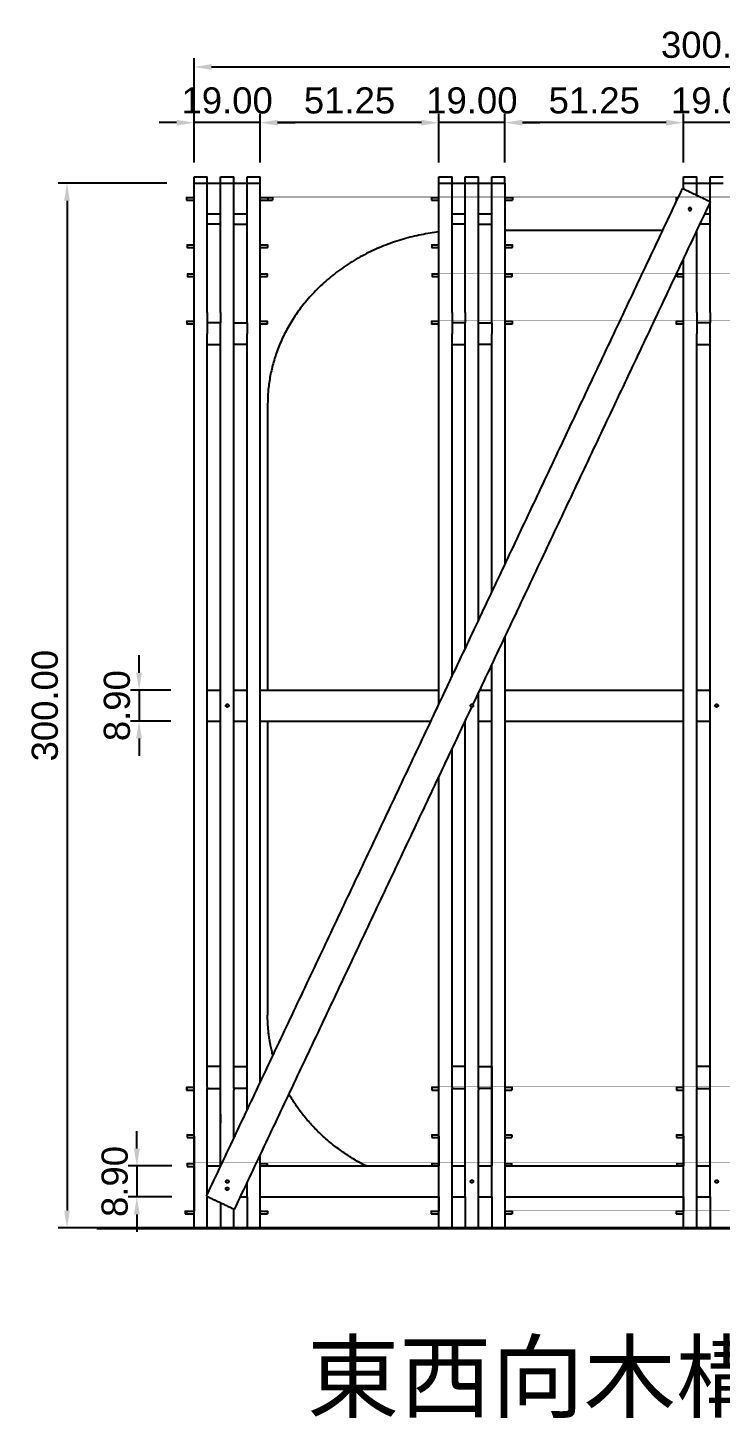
# Model space of a CAD drawing. Header units: millimetres. Extents: x -295 to 1561, y -7 to 1236.
# Drawn here: x 577.9 to 776.6, y 396.2 to 795.5 of the extents above; entities that cross this region are included whole.
import ezdxf

# ---------------------------------------------------------------- set-up
doc = ezdxf.new("R2010")
doc.units = ezdxf.units.MM
doc.header["$MEASUREMENT"] = 0
for name, color, linetype, true_color in [('00_主架構$02_大斜撐', 7, 'Continuous', 0x7f0000), ('2D標尺寸', 7, 'Continuous', 0x7f0000), ('Make2D', 7, 'Continuous', 0x000000), ('Make2D$可見線$普通線', 7, 'Continuous', 0x000000)]:
    doc.layers.add(name, color=color, linetype=linetype, true_color=true_color)
doc.styles.add('Arial', font='arial.ttf')
doc.dimstyles.new('預設值', dxfattribs={"dimscale": 5, "dimtxt": 1.5, "dimasz": 1, "dimexe": 0.5, "dimexo": 0.5, "dimgap": 0.5, "dimtad": 1, "dimtoh": 1, "dimzin": 1, "dimdsep": 46, "dimtxsty": 'Arial', "dimcen": 0.5, "dimadec": 1, "dimazin": 0, "dimtfac": 1, "dimtdec": 4, "dimtix": 1, "dimtmove": 1, "dimatfit": 3, "dimfxl": 0, "dimtolj": 1, "dimtzin": 1, "dimarcsym": 0})

# ---------------------------------------------------------------- blocks, each defined once
blk = doc.blocks.new('*D1')
at = {"layer": '2D標尺寸', "color": 0, "lineweight": -2}
for p, q in [((625.61, 762.38), (625.61, 786.71)), ((925.61, 762.38), (925.61, 786.71)), ((920.61, 784.21), (630.61, 784.21))]:
    blk.add_line(p, q, dxfattribs=at)
at = {"layer": '2D標尺寸', "color": 0}
for points in [[(630.61, 785.05), (630.61, 783.38), (625.61, 784.21)], [(920.61, 783.38), (920.61, 785.05), (925.61, 784.21)]]:
    blk.add_solid(points, dxfattribs=at)
at = {"layer": 'Defpoints', "color": 0}
for p in [(625.61, 784.21), (625.61, 759.88), (925.61, 759.88)]:
    blk.add_point(p, dxfattribs=at)
at = {"layer": '2D標尺寸', "color": 0, "insert": (775.61, 790.54), "char_height": 7.5, "attachment_point": 5, "style": 'Arial'}
blk.add_mtext('\\A1;300.00', dxfattribs=at)
blk = doc.blocks.new('*D2')
at = {"layer": '2D標尺寸', "color": 0, "lineweight": -2}
for p, q in [((766.07, 756.79), (766.07, 770.73)), ((785.07, 756.8), (785.07, 770.73)), ((761.07, 768.23), (756.07, 768.23)), ((785.07, 768.23), (766.07, 768.23)), ((790.07, 768.23), (795.07, 768.23))]:
    blk.add_line(p, q, dxfattribs=at)
at = {"layer": '2D標尺寸', "color": 0}
for points in [[(761.07, 767.4), (761.07, 769.06), (766.07, 768.23)], [(790.07, 769.06), (790.07, 767.4), (785.07, 768.23)]]:
    blk.add_solid(points, dxfattribs=at)
at = {"layer": 'Defpoints', "color": 0}
for p in [(766.07, 768.23), (766.07, 754.29), (785.07, 754.3)]:
    blk.add_point(p, dxfattribs=at)
at = {"layer": '2D標尺寸', "color": 0, "insert": (775.57, 774.56), "char_height": 7.5, "attachment_point": 5, "style": 'Arial'}
blk.add_mtext('\\A1;19.00', dxfattribs=at)
blk = doc.blocks.new('*D7')
at = {"layer": '00_主架構$02_大斜撐', "color": 0, "lineweight": -2}
for p, q in [((714.82, 756.8), (714.82, 770.73)), ((766.07, 756.8), (766.07, 770.73)), ((761.07, 768.23), (719.82, 768.23))]:
    blk.add_line(p, q, dxfattribs=at)
at = {"layer": '00_主架構$02_大斜撐', "color": 0}
for points in [[(719.82, 769.06), (719.82, 767.4), (714.82, 768.23)], [(761.07, 767.4), (761.07, 769.06), (766.07, 768.23)]]:
    blk.add_solid(points, dxfattribs=at)
at = {"layer": 'Defpoints', "color": 0}
for p in [(714.82, 768.23), (714.82, 754.3), (766.07, 754.3)]:
    blk.add_point(p, dxfattribs=at)
at = {"layer": '00_主架構$02_大斜撐', "color": 0, "insert": (740.44, 774.56), "char_height": 7.5, "attachment_point": 5, "style": 'Arial'}
blk.add_mtext('\\A1;51.25', dxfattribs=at)
blk = doc.blocks.new('*D8')
at = {"layer": '00_主架構$02_大斜撐', "color": 0, "lineweight": -2}
for p, q in [((695.82, 756.8), (695.82, 770.73)), ((714.82, 756.8), (714.82, 770.73)), ((690.82, 768.23), (685.82, 768.23)), ((714.82, 768.23), (695.82, 768.23)), ((719.82, 768.23), (724.82, 768.23))]:
    blk.add_line(p, q, dxfattribs=at)
at = {"layer": '00_主架構$02_大斜撐', "color": 0}
for points in [[(690.82, 767.4), (690.82, 769.06), (695.82, 768.23)], [(719.82, 769.06), (719.82, 767.4), (714.82, 768.23)]]:
    blk.add_solid(points, dxfattribs=at)
at = {"layer": 'Defpoints', "color": 0}
for p in [(695.82, 768.23), (695.82, 754.3), (714.82, 754.3)]:
    blk.add_point(p, dxfattribs=at)
at = {"layer": '00_主架構$02_大斜撐', "color": 0, "insert": (705.32, 774.56), "char_height": 7.5, "attachment_point": 5, "style": 'Arial'}
blk.add_mtext('\\A1;19.00', dxfattribs=at)
blk = doc.blocks.new('*D9')
at = {"layer": '00_主架構$02_大斜撐', "color": 0, "lineweight": -2}
for p, q in [((644.57, 756.8), (644.57, 770.73)), ((695.82, 756.8), (695.82, 770.73)), ((690.82, 768.23), (649.57, 768.23))]:
    blk.add_line(p, q, dxfattribs=at)
at = {"layer": '00_主架構$02_大斜撐', "color": 0}
for points in [[(649.57, 769.06), (649.57, 767.4), (644.57, 768.23)], [(690.82, 767.4), (690.82, 769.06), (695.82, 768.23)]]:
    blk.add_solid(points, dxfattribs=at)
at = {"layer": 'Defpoints', "color": 0}
for p in [(644.57, 768.23), (644.57, 754.3), (695.82, 754.3)]:
    blk.add_point(p, dxfattribs=at)
at = {"layer": '00_主架構$02_大斜撐', "color": 0, "insert": (670.19, 774.56), "char_height": 7.5, "attachment_point": 5, "style": 'Arial'}
blk.add_mtext('\\A1;51.25', dxfattribs=at)
blk = doc.blocks.new('*D10')
at = {"layer": '00_主架構$02_大斜撐', "color": 0, "lineweight": -2}
for p, q in [((625.57, 756.8), (625.57, 770.73)), ((644.57, 756.8), (644.57, 770.73)), ((620.57, 768.23), (615.57, 768.23)), ((644.57, 768.23), (625.57, 768.23)), ((649.57, 768.23), (654.57, 768.23))]:
    blk.add_line(p, q, dxfattribs=at)
at = {"layer": '00_主架構$02_大斜撐', "color": 0}
for points in [[(620.57, 767.4), (620.57, 769.06), (625.57, 768.23)], [(649.57, 769.06), (649.57, 767.4), (644.57, 768.23)]]:
    blk.add_solid(points, dxfattribs=at)
at = {"layer": 'Defpoints', "color": 0}
for p in [(625.57, 768.23), (625.57, 754.3), (644.57, 754.3)]:
    blk.add_point(p, dxfattribs=at)
at = {"layer": '00_主架構$02_大斜撐', "color": 0, "insert": (635.07, 774.56), "char_height": 7.5, "attachment_point": 5, "style": 'Arial'}
blk.add_mtext('\\A1;19.00', dxfattribs=at)
blk = doc.blocks.new('*D34')
at = {"layer": '00_主架構$02_大斜撐', "color": 0, "lineweight": -2}
for p, q in [((609.15, 473.61), (609.15, 478.61)), ((619.18, 468.61), (606.65, 468.61)), ((609.15, 468.61), (609.15, 459.71)), ((619.18, 459.71), (606.65, 459.71)), ((609.15, 454.71), (609.15, 449.71))]:
    blk.add_line(p, q, dxfattribs=at)
at = {"layer": '00_主架構$02_大斜撐', "color": 0}
for points in [[(608.32, 473.61), (609.99, 473.61), (609.15, 468.61)], [(609.99, 454.71), (608.32, 454.71), (609.15, 459.71)]]:
    blk.add_solid(points, dxfattribs=at)
at = {"layer": 'Defpoints', "color": 0}
for p in [(621.68, 468.61), (609.15, 459.71), (621.68, 459.71)]:
    blk.add_point(p, dxfattribs=at)
at = {"layer": '00_主架構$02_大斜撐', "color": 0, "insert": (602.82, 464.16), "char_height": 7.5, "attachment_point": 5, "rotation": 90, "style": 'Arial'}
blk.add_mtext('\\A1;8.90', dxfattribs=at)
blk = doc.blocks.new('*D35')
at = {"layer": '00_主架構$02_大斜撐', "color": 0, "lineweight": -2}
for p, q in [((609.79, 610.26), (609.79, 615.26)), ((618.89, 605.26), (607.29, 605.26)), ((609.79, 605.26), (609.79, 596.36)), ((618.89, 596.36), (607.29, 596.36)), ((609.79, 591.36), (609.79, 586.36))]:
    blk.add_line(p, q, dxfattribs=at)
at = {"layer": '00_主架構$02_大斜撐', "color": 0}
for points in [[(608.95, 610.26), (610.62, 610.26), (609.79, 605.26)], [(610.62, 591.36), (608.95, 591.36), (609.79, 596.36)]]:
    blk.add_solid(points, dxfattribs=at)
at = {"layer": 'Defpoints', "color": 0}
for p in [(621.39, 605.26), (609.79, 596.36), (621.39, 596.36)]:
    blk.add_point(p, dxfattribs=at)
at = {"layer": '00_主架構$02_大斜撐', "color": 0, "insert": (603.46, 600.81), "char_height": 7.5, "attachment_point": 5, "rotation": 90, "style": 'Arial'}
blk.add_mtext('\\A1;8.90', dxfattribs=at)
blk = doc.blocks.new('*D36')
at = {"layer": '2D標尺寸', "color": 0, "lineweight": -2}
for p, q in [((617.72, 750.81), (586.61, 750.81)), ((589.11, 745.81), (589.11, 455.81)), ((617.72, 450.81), (586.61, 450.81))]:
    blk.add_line(p, q, dxfattribs=at)
at = {"layer": '2D標尺寸', "color": 0}
for points in [[(589.94, 745.81), (588.28, 745.81), (589.11, 750.81)], [(588.28, 455.81), (589.94, 455.81), (589.11, 450.81)]]:
    blk.add_solid(points, dxfattribs=at)
at = {"layer": 'Defpoints', "color": 0}
for p in [(620.22, 750.81), (589.11, 450.81), (620.22, 450.81)]:
    blk.add_point(p, dxfattribs=at)
at = {"layer": '2D標尺寸', "color": 0, "insert": (582.78, 600.81), "char_height": 7.5, "attachment_point": 5, "rotation": 90, "style": 'Arial'}
blk.add_mtext('\\A1;300.00', dxfattribs=at)

msp = doc.modelspace()

# ---------------------------------------------------------------- linework, layer by layer
at = {"layer": 'Make2D'}
for points in [[(597.68, 450.833), (954.748, 450.833), (954.748, 450.845), (597.68, 450.845)], [(597.68, 450.83), (954.748, 450.83), (954.748, 450.843), (597.68, 450.843)], [(597.68, 450.823), (954.748, 450.823), (954.748, 450.836), (597.68, 450.836)], [(597.68, 450.815), (954.748, 450.815), (954.748, 450.827), (597.68, 450.827)], [(597.68, 450.809), (954.748, 450.809), (954.748, 450.822), (597.68, 450.822)], [(597.68, 450.809), (954.748, 450.809), (954.748, 450.821), (597.68, 450.821)], [(597.68, 450.807), (954.748, 450.807), (954.748, 450.82), (597.68, 450.82)], [(597.68, 450.806), (954.748, 450.806), (954.748, 450.819), (597.68, 450.819)], [(597.68, 450.805), (954.748, 450.805), (954.748, 450.818), (597.68, 450.818)], [(597.68, 450.802), (954.748, 450.802), (954.748, 450.814), (597.68, 450.814)], [(597.68, 450.8), (954.748, 450.8), (954.748, 450.812), (597.68, 450.812)], [(597.68, 450.799), (954.748, 450.799), (954.748, 450.812), (597.68, 450.812)], [(597.68, 450.797), (954.748, 450.797), (954.748, 450.809), (597.68, 450.809)], [(597.68, 450.791), (954.748, 450.791), (954.748, 450.804), (597.68, 450.804)], [(597.68, 450.786), (954.748, 450.786), (954.748, 450.799), (597.68, 450.799)], [(597.68, 450.785), (954.748, 450.785), (954.748, 450.798), (597.68, 450.798)], [(597.68, 450.784), (954.748, 450.784), (954.748, 450.796), (597.68, 450.796)], [(597.68, 450.783), (954.748, 450.783), (954.748, 450.795), (597.68, 450.795)], [(597.68, 450.782), (954.748, 450.782), (954.748, 450.794), (597.68, 450.794)], [(597.68, 450.779), (954.748, 450.779), (954.748, 450.791), (597.68, 450.791)], [(597.68, 450.779), (954.748, 450.779), (954.748, 450.791), (597.68, 450.791)], [(597.68, 450.778), (954.748, 450.778), (954.748, 450.79), (597.68, 450.79)], [(597.68, 450.777), (954.748, 450.777), (954.748, 450.789), (597.68, 450.789)], [(597.68, 450.776), (954.748, 450.776), (954.748, 450.788), (597.68, 450.788)], [(597.68, 450.774), (954.748, 450.774), (954.748, 450.786), (597.68, 450.786)], [(597.68, 450.772), (954.748, 450.772), (954.748, 450.785), (597.68, 450.785)], [(597.68, 450.773), (954.748, 450.773), (954.748, 450.785), (597.68, 450.785)], [(597.68, 450.77), (954.748, 450.77), (954.748, 450.783), (597.68, 450.783)], [(597.68, 450.764), (954.748, 450.764), (954.748, 450.777), (597.68, 450.777)], [(597.68, 450.763), (954.748, 450.763), (954.748, 450.776), (597.68, 450.776)], [(597.68, 450.763), (954.748, 450.763), (954.748, 450.776), (597.68, 450.776)], [(597.68, 450.762), (954.748, 450.762), (954.748, 450.775), (597.68, 450.775)], [(597.68, 450.76), (954.748, 450.76), (954.748, 450.773), (597.68, 450.773)], [(597.68, 450.755), (954.748, 450.755), (954.748, 450.768), (597.68, 450.768)], [(597.68, 450.755), (954.748, 450.755), (954.748, 450.768), (597.68, 450.768)], [(597.68, 450.755), (954.748, 450.755), (954.748, 450.768), (597.68, 450.768)], [(597.68, 450.754), (954.748, 450.754), (954.748, 450.767), (597.68, 450.767)], [(597.68, 450.755), (954.748, 450.755), (954.748, 450.767), (597.68, 450.767)], [(597.68, 450.753), (954.748, 450.753), (954.748, 450.766), (597.68, 450.766)], [(597.68, 450.75), (954.748, 450.75), (954.748, 450.763), (597.68, 450.763)], [(597.68, 450.75), (954.748, 450.75), (954.748, 450.762), (597.68, 450.762)], [(597.68, 450.748), (954.748, 450.748), (954.748, 450.761), (597.68, 450.761)], [(597.68, 450.746), (954.748, 450.746), (954.748, 450.759), (597.68, 450.759)], [(597.68, 450.746), (954.748, 450.746), (954.748, 450.759), (597.68, 450.759)], [(597.68, 450.745), (954.748, 450.745), (954.748, 450.757), (597.68, 450.757)], [(597.68, 450.742), (954.748, 450.742), (954.748, 450.754), (597.68, 450.754)], [(597.68, 450.74), (954.748, 450.74), (954.748, 450.753), (597.68, 450.753)], [(597.68, 450.739), (954.748, 450.739), (954.748, 450.752), (597.68, 450.752)], [(597.68, 450.738), (954.748, 450.738), (954.748, 450.751), (597.68, 450.751)], [(597.68, 450.737), (954.748, 450.737), (954.748, 450.75), (597.68, 450.75)], [(597.68, 450.737), (954.748, 450.737), (954.748, 450.749), (597.68, 450.749)], [(597.68, 450.737), (954.748, 450.737), (954.748, 450.749), (597.68, 450.749)], [(597.68, 450.735), (954.748, 450.735), (954.748, 450.747), (597.68, 450.747)], [(597.68, 450.734), (954.748, 450.734), (954.748, 450.746), (597.68, 450.746)], [(597.68, 450.732), (954.748, 450.732), (954.748, 450.745), (597.68, 450.745)], [(597.68, 450.731), (954.748, 450.731), (954.748, 450.744), (597.68, 450.744)], [(597.68, 450.729), (954.748, 450.729), (954.748, 450.741), (597.68, 450.741)], [(597.68, 450.728), (954.748, 450.728), (954.748, 450.74), (597.68, 450.74)], [(597.68, 450.727), (954.748, 450.727), (954.748, 450.74), (597.68, 450.74)], [(597.68, 450.726), (954.748, 450.726), (954.748, 450.739), (597.68, 450.739)], [(597.68, 450.724), (954.748, 450.724), (954.748, 450.736), (597.68, 450.736)], [(597.68, 450.719), (954.748, 450.719), (954.748, 450.732), (597.68, 450.732)], [(597.68, 450.719), (954.748, 450.719), (954.748, 450.732), (597.68, 450.732)], [(597.68, 450.719), (954.748, 450.719), (954.748, 450.731), (597.68, 450.731)], [(597.68, 450.718), (954.748, 450.718), (954.748, 450.731), (597.68, 450.731)], [(597.68, 450.718), (954.748, 450.718), (954.748, 450.73), (597.68, 450.73)], [(597.68, 450.717), (954.748, 450.717), (954.748, 450.729), (597.68, 450.729)], [(597.68, 450.717), (954.748, 450.717), (954.748, 450.729), (597.68, 450.729)], [(597.68, 450.716), (954.748, 450.716), (954.748, 450.728), (597.68, 450.728)], [(597.68, 450.713), (954.748, 450.713), (954.748, 450.726), (597.68, 450.726)], [(597.68, 450.713), (954.748, 450.713), (954.748, 450.725), (597.68, 450.725)], [(597.68, 450.711), (954.748, 450.711), (954.748, 450.723), (597.68, 450.723)], [(597.68, 450.711), (954.748, 450.711), (954.748, 450.723), (597.68, 450.723)], [(597.68, 450.71), (954.748, 450.71), (954.748, 450.722), (597.68, 450.722)], [(597.68, 450.709), (954.748, 450.709), (954.748, 450.722), (597.68, 450.722)], [(597.68, 450.71), (954.748, 450.71), (954.748, 450.722), (597.68, 450.722)], [(597.68, 450.709), (954.748, 450.709), (954.748, 450.721), (597.68, 450.721)], [(597.68, 450.706), (954.748, 450.706), (954.748, 450.719), (597.68, 450.719)], [(597.68, 450.705), (954.748, 450.705), (954.748, 450.717), (597.68, 450.717)], [(597.68, 450.704), (954.748, 450.704), (954.748, 450.716), (597.68, 450.716)], [(597.68, 450.701), (954.748, 450.701), (954.748, 450.714), (597.68, 450.714)], [(597.68, 450.701), (954.748, 450.701), (954.748, 450.714), (597.68, 450.714)], [(597.68, 450.695), (954.748, 450.695), (954.748, 450.708), (597.68, 450.708)], [(597.68, 450.695), (954.748, 450.695), (954.748, 450.708), (597.68, 450.708)], [(597.68, 450.692), (954.748, 450.692), (954.748, 450.705), (597.68, 450.705)], [(597.68, 450.691), (954.748, 450.691), (954.748, 450.704), (597.68, 450.704)], [(597.68, 450.69), (954.748, 450.69), (954.748, 450.703), (597.68, 450.703)], [(597.68, 450.691), (954.748, 450.691), (954.748, 450.703), (597.68, 450.703)], [(597.68, 450.688), (954.748, 450.688), (954.748, 450.701), (597.68, 450.701)], [(597.68, 450.688), (954.748, 450.688), (954.748, 450.701), (597.68, 450.701)], [(597.68, 450.687), (954.748, 450.687), (954.748, 450.7), (597.68, 450.7)], [(597.68, 450.685), (954.748, 450.685), (954.748, 450.698), (597.68, 450.698)], [(597.68, 450.683), (954.748, 450.683), (954.748, 450.696), (597.68, 450.696)], [(597.68, 450.683), (954.748, 450.683), (954.748, 450.696), (597.68, 450.696)], [(597.68, 450.682), (954.748, 450.682), (954.748, 450.695), (597.68, 450.695)], [(597.68, 450.682), (954.748, 450.682), (954.748, 450.695), (597.68, 450.695)], [(597.68, 450.681), (954.748, 450.681), (954.748, 450.694), (597.68, 450.694)], [(597.68, 450.677), (954.748, 450.677), (954.748, 450.69), (597.68, 450.69)], [(597.68, 450.673), (954.748, 450.673), (954.748, 450.685), (597.68, 450.685)], [(597.68, 450.67), (954.748, 450.67), (954.748, 450.683), (597.68, 450.683)], [(597.68, 450.665), (954.748, 450.665), (954.748, 450.678), (597.68, 450.678)], [(597.68, 450.664), (954.748, 450.664), (954.748, 450.677), (597.68, 450.677)], [(597.68, 450.663), (954.748, 450.663), (954.748, 450.676), (597.68, 450.676)], [(597.68, 450.66), (954.748, 450.66), (954.748, 450.673), (597.68, 450.673)], [(597.68, 450.659), (954.748, 450.659), (954.748, 450.672), (597.68, 450.672)], [(597.68, 450.655), (954.748, 450.655), (954.748, 450.668), (597.68, 450.668)], [(597.68, 450.642), (954.748, 450.642), (954.748, 450.654), (597.68, 450.654)], [(597.68, 450.637), (954.748, 450.637), (954.748, 450.649), (597.68, 450.649)]]:
    msp.add_lwpolyline(points, close=True, dxfattribs=at)
at = {"layer": 'Make2D$可見線$普通線'}
for points in [[(625.577, 750.81), (625.577, 751.749), (625.577, 752.688)], [(625.577, 752.688), (627.477, 752.688), (629.377, 752.688)], [(625.577, 450.81), (625.577, 600.81), (625.577, 750.81)], [(625.577, 750.81), (627.477, 750.81), (629.377, 750.81)], [(629.377, 750.81), (629.377, 751.749), (629.377, 752.688)], [(629.377, 741.91), (629.377, 746.36), (629.377, 750.81)], [(629.377, 750.81), (631.277, 750.81), (633.177, 750.81)], [(633.177, 750.81), (633.177, 751.749), (633.177, 752.688)], [(633.177, 752.688), (635.077, 752.688), (636.977, 752.688)], [(633.177, 713.747), (633.177, 732.278), (633.177, 750.81)], [(633.177, 750.81), (635.077, 750.81), (636.977, 750.81)], [(636.977, 750.811), (636.977, 751.75), (636.977, 752.688)], [(636.977, 750.81), (638.877, 750.81), (640.777, 750.81)], [(636.977, 712.653), (636.977, 731.731), (636.977, 750.81)], [(640.771, 750.81), (640.771, 751.749), (640.771, 752.688)], [(640.771, 752.688), (642.671, 752.688), (644.571, 752.688)], [(640.777, 712.653), (640.777, 731.731), (640.777, 750.81)], [(640.777, 750.81), (642.677, 750.81), (644.577, 750.81)], [(644.571, 750.81), (644.571, 751.749), (644.571, 752.688)], [(644.577, 492.62), (644.577, 621.715), (644.577, 750.81)], [(695.827, 750.81), (695.827, 751.749), (695.827, 752.688)], [(695.827, 752.688), (697.727, 752.688), (699.627, 752.688)], [(695.827, 601.154), (695.827, 675.982), (695.827, 750.81)], [(695.827, 750.81), (697.727, 750.81), (699.627, 750.81)], [(699.627, 750.81), (699.627, 751.749), (699.627, 752.688)], [(699.627, 741.91), (699.627, 746.36), (699.627, 750.81)], [(699.627, 750.81), (701.527, 750.81), (703.427, 750.81)], [(703.427, 750.81), (703.427, 751.749), (703.427, 752.688)], [(703.427, 752.688), (705.327, 752.688), (707.227, 752.688)], [(703.427, 713.747), (703.427, 732.278), (703.427, 750.81)], [(703.427, 750.81), (705.327, 750.81), (707.227, 750.81)], [(707.227, 750.81), (707.227, 751.749), (707.227, 752.688)], [(707.227, 750.81), (709.127, 750.81), (711.027, 750.81)], [(707.227, 712.553), (707.227, 731.681), (707.227, 750.81)], [(711.021, 750.81), (711.021, 751.749), (711.021, 752.688)], [(711.021, 752.688), (712.921, 752.688), (714.821, 752.688)], [(711.027, 712.553), (711.027, 731.681), (711.027, 750.81)], [(711.027, 750.81), (712.927, 750.81), (714.827, 750.81)], [(714.821, 750.81), (714.821, 751.749), (714.821, 752.688)], [(714.827, 641.391), (714.827, 696.1), (714.827, 750.81)], [(766.077, 750.81), (766.077, 751.749), (766.077, 752.688)], [(766.077, 752.688), (767.977, 752.688), (769.877, 752.688)], [(766.077, 749.182), (766.077, 749.996), (766.077, 750.81)], [(766.077, 750.81), (767.977, 750.81), (769.877, 750.81)], [(769.877, 750.81), (769.877, 751.749), (769.877, 752.688)], [(769.877, 747.388), (769.877, 749.099), (769.877, 750.81)], [(769.877, 750.81), (771.777, 750.81), (773.677, 750.81)], [(773.677, 750.81), (773.677, 751.749), (773.677, 752.688)], [(773.677, 752.688), (775.577, 752.688), (777.477, 752.688)], [(773.677, 745.593), (773.677, 748.201), (773.677, 750.81)], [(773.677, 750.81), (775.577, 750.81), (777.477, 750.81)], [(623.431, 746.76), (624.504, 746.76), (625.577, 746.76)], [(629.153, 459.957), (697.472, 604.637), (765.79, 749.318)], [(644.577, 746.76), (645.653, 746.76), (646.728, 746.76)], [(646.728, 746.762), (647.421, 746.762), (648.113, 746.762)], [(693.681, 746.76), (694.754, 746.76), (695.827, 746.76)], [(714.827, 746.76), (715.903, 746.76), (716.978, 746.76)], [(716.978, 746.76), (716.99, 746.76), (717.001, 746.76)], [(763.931, 746.76), (764.257, 746.76), (764.582, 746.76)], [(765.792, 749.317), (769.815, 747.417), (773.838, 745.517)], [(623.431, 745.96), (624.504, 745.96), (625.577, 745.96)], [(644.577, 745.96), (645.653, 745.96), (646.728, 745.96)], [(646.728, 745.962), (647.421, 745.962), (648.113, 745.962)], [(693.681, 745.96), (694.754, 745.96), (695.827, 745.96)], [(705.631, 601.072), (739.734, 673.295), (773.838, 745.517)], [(714.827, 745.96), (715.903, 745.96), (716.978, 745.96)], [(716.978, 745.96), (716.99, 745.96), (717.001, 745.96)], [(763.931, 745.96), (764.068, 745.96), (764.204, 745.96)], [(773.677, 713.747), (773.677, 729.462), (773.677, 745.177)], [(629.377, 713.747), (629.377, 727.828), (629.377, 741.91)], [(633.177, 741.91), (631.277, 741.91), (629.377, 741.91)], [(633.177, 739.058), (631.277, 739.058), (629.377, 739.058)], [(640.777, 741.91), (638.877, 741.91), (636.977, 741.91)], [(636.977, 739.058), (638.877, 739.058), (640.777, 739.058)], [(636.989, 739.058), (636.989, 740.484), (636.989, 741.91)], [(699.627, 713.747), (699.627, 727.828), (699.627, 741.91)], [(703.427, 741.91), (701.527, 741.91), (699.627, 741.91)], [(703.427, 739.058), (701.527, 739.058), (699.627, 739.058)], [(711.027, 741.91), (709.127, 741.91), (707.227, 741.91)], [(707.227, 739.058), (709.127, 739.058), (711.027, 739.058)], [(773.677, 739.058), (772.233, 739.058), (770.788, 739.058)], [(773.677, 741.91), (772.906, 741.91), (772.134, 741.91)], [(760.1, 737.267), (737.463, 737.267), (714.827, 737.267)], [(769.877, 713.747), (769.877, 725.438), (769.877, 737.129)], [(623.558, 733.13), (624.568, 733.13), (625.577, 733.13)], [(623.558, 732.33), (624.568, 732.33), (625.577, 732.33)], [(644.577, 733.13), (645.606, 733.13), (646.635, 733.13)], [(644.577, 732.33), (645.606, 732.33), (646.635, 732.33)], [(693.808, 733.13), (694.818, 733.13), (695.827, 733.13)], [(693.808, 732.33), (694.818, 732.33), (695.827, 732.33)], [(714.827, 733.13), (715.856, 733.13), (716.885, 733.13)], [(714.827, 732.33), (715.856, 732.33), (716.885, 732.33)], [(766.077, 450.81), (766.077, 589.946), (766.077, 729.082)], [(623.691, 724.839), (624.634, 724.839), (625.577, 724.839)], [(623.691, 724.039), (624.634, 724.039), (625.577, 724.039)], [(644.577, 724.839), (645.552, 724.839), (646.527, 724.839)], [(644.577, 724.039), (645.552, 724.039), (646.527, 724.039)], [(646.527, 724.839), (646.562, 724.839), (646.597, 724.839)], [(646.527, 724.039), (646.562, 724.039), (646.597, 724.039)], [(693.941, 724.839), (694.884, 724.839), (695.827, 724.839)], [(693.941, 724.039), (694.884, 724.039), (695.827, 724.039)], [(714.827, 724.839), (715.802, 724.839), (716.777, 724.839)], [(714.827, 724.039), (715.802, 724.039), (716.777, 724.039)], [(764.191, 724.839), (765.134, 724.839), (766.077, 724.839)], [(764.191, 724.039), (765.134, 724.039), (766.077, 724.039)], [(623.489, 711.21), (624.533, 711.21), (625.577, 711.21)], [(629.377, 713.747), (629.377, 712.26), (629.377, 710.774)], [(629.377, 710.774), (629.377, 709.201), (629.377, 707.628)], [(633.177, 710.774), (631.277, 710.774), (629.377, 710.774)], [(633.177, 713.747), (633.177, 712.26), (633.177, 710.774)], [(633.177, 708.896), (633.177, 709.835), (633.177, 710.774)], [(636.977, 710.774), (636.977, 711.713), (636.977, 712.653)], [(636.977, 708.896), (636.977, 709.835), (636.977, 710.774)], [(636.977, 710.774), (638.877, 710.774), (640.777, 710.774)], [(640.777, 710.774), (640.777, 711.713), (640.777, 712.653)], [(640.777, 710.774), (640.777, 709.201), (640.777, 707.628)], [(644.577, 711.21), (645.585, 711.21), (646.592, 711.21)], [(693.739, 711.21), (694.783, 711.21), (695.827, 711.21)], [(699.627, 713.747), (699.627, 712.26), (699.627, 710.774)], [(699.627, 710.774), (699.627, 709.201), (699.627, 707.628)], [(703.427, 710.774), (701.527, 710.774), (699.627, 710.774)], [(703.427, 713.747), (703.427, 712.26), (703.427, 710.774)], [(703.427, 708.896), (703.427, 709.835), (703.427, 710.774)], [(707.227, 710.774), (707.227, 711.664), (707.227, 712.553)], [(707.227, 708.896), (707.227, 709.835), (707.227, 710.774)], [(707.227, 710.774), (709.127, 710.774), (711.027, 710.774)], [(711.027, 710.774), (711.027, 711.664), (711.027, 712.553)], [(711.027, 710.774), (711.027, 709.201), (711.027, 707.628)], [(714.827, 711.21), (715.835, 711.21), (716.842, 711.21)], [(763.989, 711.21), (765.033, 711.21), (766.077, 711.21)], [(769.877, 713.747), (769.877, 712.26), (769.877, 710.774)], [(769.877, 710.774), (769.877, 709.201), (769.877, 707.628)], [(773.677, 710.774), (771.777, 710.774), (769.877, 710.774)], [(773.677, 713.747), (773.677, 712.26), (773.677, 710.774)], [(773.677, 708.896), (773.677, 709.835), (773.677, 710.774)], [(623.489, 710.41), (624.533, 710.41), (625.577, 710.41)], [(629.377, 491.21), (629.377, 599.419), (629.377, 707.628)], [(633.177, 468.478), (633.177, 588.687), (633.177, 708.896)], [(636.977, 491.21), (636.977, 600.053), (636.977, 708.896)], [(640.777, 484.572), (640.777, 596.1), (640.777, 707.628)], [(644.577, 710.41), (645.585, 710.41), (646.592, 710.41)], [(693.739, 710.41), (694.783, 710.41), (695.827, 710.41)], [(699.627, 609.201), (699.627, 658.414), (699.627, 707.628)], [(703.427, 617.249), (703.427, 663.072), (703.427, 708.896)], [(707.227, 625.296), (707.227, 667.096), (707.227, 708.896)], [(711.027, 633.344), (711.027, 670.486), (711.027, 707.628)], [(714.827, 710.41), (715.835, 710.41), (716.842, 710.41)], [(763.989, 710.41), (765.033, 710.41), (766.077, 710.41)], [(769.877, 491.21), (769.877, 599.419), (769.877, 707.628)], [(773.677, 459.71), (773.677, 584.303), (773.677, 708.896)], [(629.377, 704.481), (631.277, 704.481), (633.177, 704.481)], [(640.777, 704.481), (638.877, 704.481), (636.977, 704.481)], [(636.989, 605.26), (636.989, 654.87), (636.989, 704.481)], [(699.627, 704.481), (701.527, 704.481), (703.427, 704.481)], [(711.027, 704.481), (709.127, 704.481), (707.227, 704.481)], [(769.877, 704.481), (771.777, 704.481), (773.677, 704.481)], [(646.684, 687.267), (646.684, 646.263), (646.684, 605.26)], [(714.827, 450.81), (714.827, 535.679), (714.827, 620.548)], [(711.027, 459.71), (711.027, 536.105), (711.027, 612.5)], [(629.377, 605.26), (631.277, 605.26), (633.177, 605.26)], [(636.977, 605.26), (638.877, 605.26), (640.777, 605.26)], [(644.577, 605.26), (670.202, 605.26), (695.827, 605.26)], [(707.227, 491.21), (707.227, 547.831), (707.227, 604.453)], [(707.608, 605.26), (709.318, 605.26), (711.027, 605.26)], [(714.827, 605.26), (740.452, 605.26), (766.077, 605.26)], [(769.877, 605.26), (771.777, 605.26), (773.677, 605.26)], [(637.201, 456.157), (671.261, 528.285), (705.32, 600.414)], [(629.377, 596.36), (631.277, 596.36), (633.177, 596.36)], [(636.977, 596.36), (638.877, 596.36), (640.777, 596.36)], [(636.989, 497.138), (636.989, 546.749), (636.989, 596.36)], [(644.577, 596.36), (669.07, 596.36), (693.563, 596.36)], [(646.684, 596.36), (646.684, 554.125), (646.684, 511.891)], [(703.405, 596.36), (703.416, 596.36), (703.427, 596.36)], [(703.427, 459.71), (703.427, 528.057), (703.427, 596.405)], [(707.227, 596.36), (709.127, 596.36), (711.027, 596.36)], [(714.827, 596.36), (740.452, 596.36), (766.077, 596.36)], [(769.877, 596.36), (771.777, 596.36), (773.677, 596.36)], [(699.627, 491.21), (699.627, 539.784), (699.627, 588.358)], [(695.827, 450.81), (695.827, 515.56), (695.827, 580.311)], [(633.165, 497.138), (631.271, 497.138), (629.377, 497.138)], [(633.165, 490.845), (633.165, 493.992), (633.165, 497.138)], [(636.977, 497.138), (638.871, 497.138), (640.765, 497.138)], [(640.765, 497.138), (640.765, 493.992), (640.765, 490.845)], [(703.415, 497.138), (701.521, 497.138), (699.627, 497.138)], [(703.415, 490.845), (703.415, 493.992), (703.415, 497.138)], [(707.227, 497.138), (709.121, 497.138), (711.015, 497.138)], [(711.015, 497.138), (711.015, 493.992), (711.015, 490.845)], [(773.665, 497.138), (771.771, 497.138), (769.877, 497.138)], [(773.665, 490.845), (773.665, 493.992), (773.665, 497.138)], [(623.445, 491.21), (623.487, 491.21), (623.528, 491.21)], [(623.445, 491.21), (623.445, 490.813), (623.445, 490.416)], [(623.528, 491.21), (624.553, 491.21), (625.577, 491.21)], [(629.365, 491.21), (629.365, 491.027), (629.365, 490.845)], [(633.165, 491.21), (633.171, 491.21), (633.177, 491.21)], [(636.965, 490.845), (636.965, 491.027), (636.965, 491.21)], [(640.765, 491.21), (640.771, 491.21), (640.777, 491.21)], [(693.778, 491.21), (694.803, 491.21), (695.827, 491.21)], [(699.615, 491.21), (699.615, 491.027), (699.615, 490.845)], [(703.415, 491.21), (703.421, 491.21), (703.427, 491.21)], [(707.215, 490.845), (707.215, 491.027), (707.215, 491.21)], [(711.015, 491.21), (711.021, 491.21), (711.027, 491.21)], [(714.827, 491.21), (715.797, 491.21), (716.767, 491.21)], [(764.028, 491.21), (765.053, 491.21), (766.077, 491.21)], [(769.865, 491.21), (769.865, 491.027), (769.865, 490.845)], [(773.665, 491.21), (773.671, 491.21), (773.677, 491.21)], [(623.445, 490.41), (623.487, 490.41), (623.528, 490.41)], [(623.528, 490.81), (623.528, 490.613), (623.528, 490.416)], [(623.528, 490.41), (624.553, 490.41), (625.577, 490.41)], [(629.365, 490.41), (629.365, 490.627), (629.365, 490.845)], [(629.365, 490.845), (631.265, 490.845), (633.165, 490.845)], [(629.377, 460.43), (629.377, 475.42), (629.377, 490.41)], [(633.165, 483.508), (633.165, 487.177), (633.165, 490.845)], [(633.165, 490.41), (633.171, 490.41), (633.177, 490.41)], [(636.965, 490.845), (636.965, 490.627), (636.965, 490.41)], [(640.765, 490.845), (638.865, 490.845), (636.965, 490.845)], [(636.977, 476.525), (636.977, 483.467), (636.977, 490.41)], [(640.765, 490.845), (640.765, 487.696), (640.765, 484.547)], [(640.765, 490.41), (640.771, 490.41), (640.777, 490.41)], [(693.778, 490.81), (693.778, 490.613), (693.778, 490.416)], [(693.778, 490.41), (694.803, 490.41), (695.827, 490.41)], [(699.615, 490.41), (699.615, 490.627), (699.615, 490.845)], [(699.615, 490.845), (701.515, 490.845), (703.415, 490.845)], [(699.627, 459.71), (699.627, 475.06), (699.627, 490.41)], [(703.415, 468.61), (703.415, 479.727), (703.415, 490.845)], [(703.415, 490.41), (703.421, 490.41), (703.427, 490.41)], [(707.215, 490.845), (707.215, 490.627), (707.215, 490.41)], [(711.015, 490.845), (709.115, 490.845), (707.215, 490.845)], [(707.227, 459.71), (707.227, 475.06), (707.227, 490.41)], [(711.015, 490.845), (711.015, 484.03), (711.015, 477.215)], [(711.015, 490.41), (711.021, 490.41), (711.027, 490.41)], [(714.827, 490.41), (715.797, 490.41), (716.767, 490.41)], [(716.767, 490.81), (716.767, 490.613), (716.767, 490.416)], [(764.028, 490.81), (764.028, 490.613), (764.028, 490.416)], [(764.028, 490.41), (765.053, 490.41), (766.077, 490.41)], [(769.865, 490.41), (769.865, 490.627), (769.865, 490.845)], [(769.865, 490.845), (771.765, 490.845), (773.665, 490.845)], [(769.877, 459.71), (769.877, 475.06), (769.877, 490.41)], [(773.665, 468.61), (773.665, 479.727), (773.665, 490.845)], [(773.665, 490.41), (773.671, 490.41), (773.677, 490.41)], [(625.565, 477.215), (625.565, 480.362), (625.565, 483.508)], [(625.565, 483.508), (625.571, 483.508), (625.577, 483.508)], [(633.165, 483.508), (633.165, 482.183), (633.165, 480.858)], [(633.165, 483.508), (633.171, 483.508), (633.177, 483.508)], [(695.815, 477.215), (695.815, 480.362), (695.815, 483.508)], [(695.815, 483.508), (695.821, 483.508), (695.827, 483.508)], [(703.415, 484.684), (703.421, 484.684), (703.427, 484.684)], [(703.415, 483.508), (703.421, 483.508), (703.427, 483.508)], [(711.009, 483.508), (711.018, 483.508), (711.027, 483.508)], [(711.015, 484.684), (711.021, 484.684), (711.027, 484.684)], [(766.065, 477.215), (766.065, 480.362), (766.065, 483.508)], [(766.065, 483.508), (766.071, 483.508), (766.077, 483.508)], [(773.665, 484.684), (773.671, 484.684), (773.677, 484.684)], [(773.665, 483.508), (773.671, 483.508), (773.677, 483.508)], [(633.165, 468.61), (633.165, 474.734), (633.165, 480.858)], [(623.549, 477.58), (624.557, 477.58), (625.565, 477.58)], [(623.549, 477.18), (623.549, 476.983), (623.549, 476.787)], [(623.549, 476.78), (624.557, 476.78), (625.565, 476.78)], [(625.565, 477.215), (625.565, 466.437), (625.565, 455.66)], [(625.577, 477.215), (625.571, 477.215), (625.565, 477.215)], [(633.177, 477.215), (633.171, 477.215), (633.165, 477.215)], [(693.799, 477.58), (694.807, 477.58), (695.815, 477.58)], [(693.799, 477.18), (693.799, 476.983), (693.799, 476.787)], [(693.799, 476.78), (694.807, 476.78), (695.815, 476.78)], [(695.815, 477.215), (695.815, 472.912), (695.815, 468.61)], [(695.827, 477.215), (695.821, 477.215), (695.815, 477.215)], [(703.427, 477.215), (703.421, 477.215), (703.415, 477.215)], [(711.009, 477.215), (711.009, 472.912), (711.009, 468.61)], [(711.027, 477.215), (711.018, 477.215), (711.009, 477.215)], [(714.827, 477.58), (715.786, 477.58), (716.744, 477.58)], [(714.827, 476.78), (715.786, 476.78), (716.744, 476.78)], [(716.744, 477.58), (716.744, 477.38), (716.744, 477.18)], [(716.744, 477.18), (716.744, 476.983), (716.744, 476.787)], [(764.049, 477.58), (765.057, 477.58), (766.065, 477.58)], [(764.049, 477.18), (764.049, 476.983), (764.049, 476.787)], [(764.049, 476.78), (765.057, 476.78), (766.065, 476.78)], [(766.065, 477.215), (766.065, 472.912), (766.065, 468.61)], [(766.077, 477.215), (766.071, 477.215), (766.065, 477.215)], [(773.677, 477.215), (773.671, 477.215), (773.665, 477.215)], [(644.577, 450.81), (644.577, 461.293), (644.577, 471.776)], [(623.595, 469.289), (624.58, 469.289), (625.565, 469.289)], [(623.595, 468.889), (623.595, 468.693), (623.595, 468.496)], [(623.595, 468.489), (624.58, 468.489), (625.565, 468.489)], [(629.377, 468.61), (631.277, 468.61), (633.177, 468.61)], [(644.577, 469.289), (645.518, 469.289), (646.458, 469.289)], [(644.577, 468.61), (670.202, 468.61), (695.827, 468.61)], [(646.458, 469.289), (646.508, 469.289), (646.558, 469.289)], [(646.458, 468.889), (646.458, 468.749), (646.458, 468.61)], [(646.558, 469.289), (646.558, 468.949), (646.558, 468.61)], [(693.845, 469.289), (694.83, 469.289), (695.815, 469.289)], [(693.845, 468.889), (693.845, 468.749), (693.845, 468.61)], [(699.627, 468.61), (701.527, 468.61), (703.427, 468.61)], [(707.227, 468.61), (709.127, 468.61), (711.027, 468.61)], [(714.827, 469.289), (715.768, 469.289), (716.708, 469.289)], [(714.827, 468.61), (740.452, 468.61), (766.077, 468.61)], [(716.708, 468.889), (716.708, 468.749), (716.708, 468.61)], [(764.095, 469.289), (765.08, 469.289), (766.065, 469.289)], [(764.095, 468.889), (764.095, 468.749), (764.095, 468.61)], [(769.877, 468.61), (771.777, 468.61), (773.677, 468.61)], [(640.777, 459.71), (640.777, 461.719), (640.777, 463.729)], [(629.155, 459.955), (633.178, 458.055), (637.201, 456.155)], [(629.377, 459.71), (629.377, 459.78), (629.377, 459.85)], [(629.377, 450.81), (629.377, 455.26), (629.377, 459.71)], [(629.377, 459.71), (629.526, 459.71), (629.674, 459.71)], [(638.879, 459.71), (639.828, 459.71), (640.777, 459.71)], [(640.777, 459.71), (640.777, 455.26), (640.777, 450.81)], [(644.577, 459.71), (670.202, 459.71), (695.827, 459.71)], [(695.815, 459.71), (695.815, 457.685), (695.815, 455.66)], [(699.627, 450.81), (699.627, 455.26), (699.627, 459.71)], [(699.627, 459.71), (701.527, 459.71), (703.427, 459.71)], [(703.427, 459.71), (703.427, 455.26), (703.427, 450.81)], [(707.227, 450.81), (707.227, 455.26), (707.227, 459.71)], [(707.227, 459.71), (709.127, 459.71), (711.027, 459.71)], [(711.027, 459.71), (711.027, 455.26), (711.027, 450.81)], [(714.827, 459.71), (740.452, 459.71), (766.077, 459.71)], [(766.065, 459.71), (766.065, 457.685), (766.065, 455.66)], [(769.877, 450.81), (769.877, 455.26), (769.877, 459.71)], [(769.877, 459.71), (771.777, 459.71), (773.677, 459.71)], [(773.677, 459.71), (773.677, 455.26), (773.677, 450.81)], [(622.981, 455.661), (623.202, 455.661), (623.422, 455.661)], [(623.422, 455.66), (624.5, 455.66), (625.577, 455.66)], [(633.177, 458.056), (633.177, 454.433), (633.177, 450.81)], [(636.977, 450.811), (636.977, 453.536), (636.977, 456.261)], [(644.577, 455.66), (645.616, 455.66), (646.655, 455.66)], [(646.655, 455.66), (646.664, 455.66), (646.673, 455.66)], [(693.672, 455.66), (694.75, 455.66), (695.827, 455.66)], [(714.827, 455.66), (715.866, 455.66), (716.905, 455.66)], [(716.905, 455.66), (716.914, 455.66), (716.923, 455.66)], [(763.922, 455.66), (765, 455.66), (766.077, 455.66)], [(622.981, 454.861), (623.202, 454.861), (623.422, 454.861)], [(623.422, 454.86), (624.5, 454.86), (625.577, 454.86)], [(644.577, 454.86), (645.616, 454.86), (646.655, 454.86)], [(646.655, 454.86), (646.664, 454.86), (646.673, 454.86)], [(693.672, 454.86), (694.75, 454.86), (695.827, 454.86)], [(714.827, 454.86), (715.866, 454.86), (716.905, 454.86)], [(716.905, 454.86), (716.914, 454.86), (716.923, 454.86)], [(763.922, 454.86), (765, 454.86), (766.077, 454.86)], [(625.577, 450.81), (627.477, 450.81), (629.377, 450.81)], [(633.177, 450.81), (631.277, 450.81), (629.377, 450.81)], [(633.177, 450.81), (635.077, 450.81), (636.977, 450.81)], [(640.777, 450.81), (638.877, 450.81), (636.977, 450.81)], [(640.777, 450.81), (642.677, 450.81), (644.577, 450.81)], [(695.827, 450.81), (697.727, 450.81), (699.627, 450.81)], [(703.427, 450.81), (701.527, 450.81), (699.627, 450.81)], [(703.427, 450.81), (705.327, 450.81), (707.227, 450.81)], [(711.027, 450.81), (709.127, 450.81), (707.227, 450.81)], [(711.027, 450.81), (712.927, 450.81), (714.827, 450.81)], [(766.077, 450.81), (767.977, 450.81), (769.877, 450.81)], [(773.677, 450.81), (771.777, 450.81), (769.877, 450.81)], [(773.677, 450.81), (775.577, 450.81), (777.477, 450.81)]]:
    msp.add_open_spline(points, degree=2, dxfattribs=at)
for points, weights, knots in [([(623.431, 746.753), (623.431, 746.76), (623.431, 746.36), (623.431, 746.027), (623.431, 745.966)], [0.935929608385, 0.707106781187, 1, 0.743718433538, 0.935929608385], [0.5497787, 0.5497787, 0.5497787, 1.2199851, 1.2199851, 1.8064158, 1.8064158, 1.8064158]), ([(646.728, 746.753), (646.728, 746.76), (646.728, 746.36), (646.728, 746.027), (646.728, 745.966)], [0.935929608385, 0.707106781187, 1, 0.743718433538, 0.935929608385], [0.5497787, 0.5497787, 0.5497787, 1.2199851, 1.2199851, 1.8064158, 1.8064158, 1.8064158]), ([(648.113, 746.755), (648.113, 746.762), (648.113, 746.362), (648.113, 746.029), (648.113, 745.968)], [0.935929608385, 0.707106781187, 1, 0.743718433538, 0.935929608385], [0.5497787, 0.5497787, 0.5497787, 1.2199851, 1.2199851, 1.8064158, 1.8064158, 1.8064158]), ([(693.681, 746.753), (693.681, 746.76), (693.681, 746.36), (693.681, 746.027), (693.681, 745.966)], [0.935929608385, 0.707106781187, 1, 0.743718433538, 0.935929608385], [0.5497787, 0.5497787, 0.5497787, 1.2199851, 1.2199851, 1.8064158, 1.8064158, 1.8064158]), ([(716.978, 746.753), (716.978, 746.76), (716.978, 746.36), (716.978, 746.027), (716.978, 745.966)], [0.935929608385, 0.707106781187, 1, 0.743718433538, 0.935929608385], [0.5497787, 0.5497787, 0.5497787, 1.2199851, 1.2199851, 1.8064158, 1.8064158, 1.8064158]), ([(717.001, 746.753), (717.001, 746.76), (717.001, 746.36), (717.001, 746.027), (717.001, 745.966)], [0.935929608385, 0.707106781187, 1, 0.743718433538, 0.935929608385], [0.5497787, 0.5497787, 0.5497787, 1.2199851, 1.2199851, 1.8064158, 1.8064158, 1.8064158]), ([(763.931, 746.753), (763.931, 746.76), (763.931, 746.36), (763.931, 746.027), (763.931, 745.966)], [0.935929608385, 0.707106781187, 1, 0.743718433538, 0.935929608385], [0.5497787, 0.5497787, 0.5497787, 1.2199851, 1.2199851, 1.8064158, 1.8064158, 1.8064158]), ([(767.514, 743.382), (767.525, 742.983), (767.925, 742.994), (768.325, 743.005), (768.314, 743.405), (768.303, 743.804), (767.903, 743.793), (767.503, 743.782), (767.514, 743.383)], [1, 0.707171829954, 1, 0.707106781187, 1, 0.707106781187, 1, 0.707106781187, 1], [0, 0, 0, 0.6282449, 0.6282449, 1.2565635, 1.2565635, 1.884882, 1.884882, 2.5132005, 2.5132005, 2.5132005]), ([(623.558, 733.123), (623.558, 733.13), (623.558, 732.73), (623.558, 732.33), (623.558, 732.33)], [0.935929608385, 0.707106781187, 1, 0.707106781187, 1], [1.1780972, 1.1780972, 1.1780972, 1.8456857, 1.8456857, 2.5132741, 2.5132741, 2.5132741]), ([(646.635, 733.123), (646.635, 733.13), (646.635, 732.73), (646.635, 732.33), (646.635, 732.33)], [0.935929608385, 0.707106781187, 1, 0.707106781187, 1], [1.1780972, 1.1780972, 1.1780972, 1.8456857, 1.8456857, 2.5132741, 2.5132741, 2.5132741]), ([(693.808, 733.123), (693.808, 733.13), (693.808, 732.73), (693.808, 732.33), (693.808, 732.33)], [0.935929608385, 0.707106781187, 1, 0.707106781187, 1], [1.1780972, 1.1780972, 1.1780972, 1.8456857, 1.8456857, 2.5132741, 2.5132741, 2.5132741]), ([(716.885, 733.123), (716.885, 733.13), (716.885, 732.73), (716.885, 732.33), (716.885, 732.33)], [0.935929608385, 0.707106781187, 1, 0.707106781187, 1], [1.1780972, 1.1780972, 1.1780972, 1.8456857, 1.8456857, 2.5132741, 2.5132741, 2.5132741]), ([(623.691, 724.833), (623.691, 724.839), (623.691, 724.439), (623.691, 724.039), (623.691, 724.039)], [0.935929608385, 0.707106781187, 1, 0.707106781187, 1], [1.1780972, 1.1780972, 1.1780972, 1.8456857, 1.8456857, 2.5132741, 2.5132741, 2.5132741]), ([(646.527, 724.833), (646.527, 724.839), (646.527, 724.439), (646.527, 724.039), (646.527, 724.039)], [0.935929608385, 0.707106781187, 1, 0.707106781187, 1], [1.1780972, 1.1780972, 1.1780972, 1.8456857, 1.8456857, 2.5132741, 2.5132741, 2.5132741]), ([(646.597, 724.833), (646.597, 724.839), (646.597, 724.439), (646.597, 724.106), (646.597, 724.046)], [0.935929608385, 0.707106781187, 1, 0.743718433538, 0.935929608385], [0.5497787, 0.5497787, 0.5497787, 1.2199851, 1.2199851, 1.8064158, 1.8064158, 1.8064158]), ([(693.941, 724.833), (693.941, 724.839), (693.941, 724.439), (693.941, 724.039), (693.941, 724.039)], [0.935929608385, 0.707106781187, 1, 0.707106781187, 1], [1.1780972, 1.1780972, 1.1780972, 1.8456857, 1.8456857, 2.5132741, 2.5132741, 2.5132741]), ([(716.777, 724.833), (716.777, 724.839), (716.777, 724.439), (716.777, 724.039), (716.777, 724.039)], [0.935929608385, 0.707106781187, 1, 0.707106781187, 1], [1.1780972, 1.1780972, 1.1780972, 1.8456857, 1.8456857, 2.5132741, 2.5132741, 2.5132741]), ([(764.191, 724.833), (764.191, 724.839), (764.191, 724.439), (764.191, 724.039), (764.191, 724.039)], [0.935929608385, 0.707106781187, 1, 0.707106781187, 1], [1.1780972, 1.1780972, 1.1780972, 1.8456857, 1.8456857, 2.5132741, 2.5132741, 2.5132741]), ([(623.489, 711.203), (623.489, 711.21), (623.489, 710.81), (623.489, 710.41), (623.489, 710.41)], [0.935929608385, 0.707106781187, 1, 0.707106781187, 1], [1.1780972, 1.1780972, 1.1780972, 1.8456857, 1.8456857, 2.5132741, 2.5132741, 2.5132741]), ([(646.592, 711.203), (646.592, 711.21), (646.592, 710.81), (646.592, 710.41), (646.592, 710.41)], [0.935929608385, 0.707106781187, 1, 0.707106781187, 1], [1.1780972, 1.1780972, 1.1780972, 1.8456857, 1.8456857, 2.5132741, 2.5132741, 2.5132741]), ([(693.739, 711.203), (693.739, 711.21), (693.739, 710.81), (693.739, 710.41), (693.739, 710.41)], [0.935929608385, 0.707106781187, 1, 0.707106781187, 1], [1.1780972, 1.1780972, 1.1780972, 1.8456857, 1.8456857, 2.5132741, 2.5132741, 2.5132741]), ([(716.842, 711.203), (716.842, 711.21), (716.842, 710.81), (716.842, 710.41), (716.842, 710.41)], [0.935929608385, 0.707106781187, 1, 0.707106781187, 1], [1.1780972, 1.1780972, 1.1780972, 1.8456857, 1.8456857, 2.5132741, 2.5132741, 2.5132741]), ([(763.989, 711.203), (763.989, 711.21), (763.989, 710.81), (763.989, 710.41), (763.989, 710.41)], [0.935929608385, 0.707106781187, 1, 0.707106781187, 1], [1.1780972, 1.1780972, 1.1780972, 1.8456857, 1.8456857, 2.5132741, 2.5132741, 2.5132741]), ([(634.726, 600.814), (634.726, 600.414), (635.126, 600.414), (635.526, 600.414), (635.526, 600.814), (635.526, 601.214), (635.126, 601.214), (634.726, 601.214), (634.726, 600.814)], [1, 0.707106781187, 1, 0.707106781187, 1, 0.707106781187, 1, 0.707106781187, 1], [0, 0, 0, 0.6283185, 0.6283185, 1.2566371, 1.2566371, 1.8849556, 1.8849556, 2.5132741, 2.5132741, 2.5132741]), ([(704.925, 600.814), (704.925, 600.414), (705.325, 600.414), (705.725, 600.414), (705.725, 600.814), (705.725, 601.214), (705.325, 601.214), (704.925, 601.214), (704.925, 600.814)], [1, 0.707106781187, 1, 0.707106781186, 1, 0.707106781186, 1, 0.707106781186, 1], [0, 0, 0, 0.6283185, 0.6283185, 1.2566371, 1.2566371, 1.8849556, 1.8849556, 2.5132741, 2.5132741, 2.5132741]), ([(775.177, 600.81), (775.177, 600.41), (775.577, 600.41), (775.977, 600.41), (775.977, 600.81), (775.977, 601.21), (775.577, 601.21), (775.177, 601.21), (775.177, 600.81)], [1, 0.707106781187, 1, 0.707106781186, 1, 0.707106781186, 1, 0.707106781187, 1], [0, 0, 0, 0.6283185, 0.6283185, 1.2566371, 1.2566371, 1.8849556, 1.8849556, 2.5132741, 2.5132741, 2.5132741]), ([(623.528, 491.206), (623.528, 491.21), (623.528, 491.21), (623.528, 491.21), (623.528, 490.81)], [0.952426115306, 0.973884497531, 1, 0.707106781187, 1], [1.82893226, 1.82893226, 1.82893226, 1.88495559, 1.88495559, 2.51327412, 2.51327412, 2.51327412]), ([(693.778, 491.206), (693.778, 491.21), (693.778, 491.21), (693.778, 491.21), (693.778, 490.81)], [0.952426115306, 0.973884497531, 1, 0.707106781187, 1], [1.82893226, 1.82893226, 1.82893226, 1.88495559, 1.88495559, 2.51327412, 2.51327412, 2.51327412]), ([(716.767, 491.206), (716.767, 491.21), (716.767, 491.21), (716.767, 491.21), (716.767, 490.81)], [0.952426115306, 0.973884497531, 1, 0.707106781187, 1], [1.82893226, 1.82893226, 1.82893226, 1.88495559, 1.88495559, 2.51327412, 2.51327412, 2.51327412]), ([(764.028, 491.206), (764.028, 491.21), (764.028, 491.21), (764.028, 491.21), (764.028, 490.81)], [0.952426115306, 0.973884497531, 1, 0.707106781187, 1], [1.82893226, 1.82893226, 1.82893226, 1.88495559, 1.88495559, 2.51327412, 2.51327412, 2.51327412]), ([(623.549, 477.573), (623.549, 477.58), (623.549, 477.58), (623.549, 477.58), (623.549, 477.18)], [0.935929608385, 0.963388347648, 1, 0.707106781187, 1], [1.80641578, 1.80641578, 1.80641578, 1.88495559, 1.88495559, 2.51327412, 2.51327412, 2.51327412]), ([(693.799, 477.573), (693.799, 477.58), (693.799, 477.58), (693.799, 477.58), (693.799, 477.18)], [0.935929608385, 0.963388347648, 1, 0.707106781187, 1], [1.80641578, 1.80641578, 1.80641578, 1.88495559, 1.88495559, 2.51327412, 2.51327412, 2.51327412]), ([(764.049, 477.573), (764.049, 477.58), (764.049, 477.58), (764.049, 477.58), (764.049, 477.18)], [0.935929608385, 0.963388347648, 1, 0.707106781187, 1], [1.80641578, 1.80641578, 1.80641578, 1.88495559, 1.88495559, 2.51327412, 2.51327412, 2.51327412]), ([(623.595, 469.283), (623.595, 469.289), (623.595, 469.289), (623.595, 469.289), (623.595, 468.889)], [0.935929608385, 0.963388347648, 1, 0.707106781187, 1], [1.80641578, 1.80641578, 1.80641578, 1.88495559, 1.88495559, 2.51327412, 2.51327412, 2.51327412]), ([(646.458, 469.286), (646.458, 469.289), (646.458, 469.289), (646.458, 469.289), (646.458, 468.889)], [0.952426115306, 0.973884497531, 1, 0.707106781187, 1], [1.82893226, 1.82893226, 1.82893226, 1.88495559, 1.88495559, 2.51327412, 2.51327412, 2.51327412]), ([(693.845, 469.283), (693.845, 469.289), (693.845, 469.289), (693.845, 469.289), (693.845, 468.889)], [0.935929608385, 0.963388347648, 1, 0.707106781187, 1], [1.80641578, 1.80641578, 1.80641578, 1.88495559, 1.88495559, 2.51327412, 2.51327412, 2.51327412]), ([(716.708, 469.286), (716.708, 469.289), (716.708, 469.289), (716.708, 469.289), (716.708, 468.889)], [0.952426115306, 0.973884497531, 1, 0.707106781187, 1], [1.82893226, 1.82893226, 1.82893226, 1.88495559, 1.88495559, 2.51327412, 2.51327412, 2.51327412]), ([(764.095, 469.283), (764.095, 469.289), (764.095, 469.289), (764.095, 469.289), (764.095, 468.889)], [0.935929608385, 0.963388347648, 1, 0.707106781187, 1], [1.80641578, 1.80641578, 1.80641578, 1.88495559, 1.88495559, 2.51327412, 2.51327412, 2.51327412]), ([(634.726, 464.164), (634.726, 463.764), (635.126, 463.764), (635.526, 463.764), (635.526, 464.164), (635.526, 464.564), (635.126, 464.564), (634.726, 464.564), (634.726, 464.164)], [1, 0.707106781187, 1, 0.707106781187, 1, 0.707106781187, 1, 0.707106781187, 1], [0, 0, 0, 0.6283185, 0.6283185, 1.2566371, 1.2566371, 1.8849556, 1.8849556, 2.5132741, 2.5132741, 2.5132741]), ([(704.925, 464.164), (704.925, 463.764), (705.325, 463.764), (705.725, 463.764), (705.725, 464.164), (705.725, 464.564), (705.325, 464.564), (704.925, 464.564), (704.925, 464.164)], [1, 0.707106781186, 1, 0.707106781186, 1, 0.707106781187, 1, 0.707106781186, 1], [0, 0, 0, 0.6283185, 0.6283185, 1.2566371, 1.2566371, 1.8849556, 1.8849556, 2.5132741, 2.5132741, 2.5132741]), ([(775.177, 464.16), (775.177, 463.76), (775.577, 463.76), (775.977, 463.76), (775.977, 464.16), (775.977, 464.56), (775.577, 464.56), (775.177, 464.56), (775.177, 464.16)], [1, 0.707106781187, 1, 0.707106781186, 1, 0.707106781186, 1, 0.707106781187, 1], [0, 0, 0, 0.6283185, 0.6283185, 1.2566371, 1.2566371, 1.8849556, 1.8849556, 2.5132741, 2.5132741, 2.5132741]), ([(634.677, 462.068), (634.688, 461.669), (635.088, 461.68), (635.488, 461.691), (635.477, 462.091), (635.466, 462.49), (635.066, 462.479), (634.666, 462.468), (634.677, 462.068)], [1, 0.707171829954, 1, 0.707106781187, 1, 0.707106781187, 1, 0.707106781187, 1], [0, 0, 0, 0.6282449, 0.6282449, 1.2565635, 1.2565635, 1.884882, 1.884882, 2.5132005, 2.5132005, 2.5132005]), ([(622.981, 455.654), (622.981, 455.661), (622.981, 455.261), (622.981, 454.928), (622.981, 454.868)], [0.935929608385, 0.707106781187, 1, 0.743718433538, 0.935929608385], [0.5497787, 0.5497787, 0.5497787, 1.2199851, 1.2199851, 1.8064158, 1.8064158, 1.8064158]), ([(623.422, 455.653), (623.422, 455.66), (623.422, 455.26), (623.422, 454.927), (623.422, 454.866)], [0.935929608385, 0.707106781187, 1, 0.743718433538, 0.935929608385], [0.5497787, 0.5497787, 0.5497787, 1.2199851, 1.2199851, 1.8064158, 1.8064158, 1.8064158]), ([(646.655, 455.653), (646.655, 455.66), (646.655, 455.26), (646.655, 454.927), (646.655, 454.866)], [0.935929608385, 0.707106781187, 1, 0.743718433538, 0.935929608385], [0.5497787, 0.5497787, 0.5497787, 1.2199851, 1.2199851, 1.8064158, 1.8064158, 1.8064158]), ([(646.673, 455.653), (646.673, 455.66), (646.673, 455.26), (646.673, 454.927), (646.673, 454.866)], [0.935929608385, 0.707106781187, 1, 0.743718433538, 0.935929608385], [0.5497787, 0.5497787, 0.5497787, 1.2199851, 1.2199851, 1.8064158, 1.8064158, 1.8064158]), ([(693.672, 455.653), (693.672, 455.66), (693.672, 455.26), (693.672, 454.927), (693.672, 454.866)], [0.935929608385, 0.707106781187, 1, 0.743718433538, 0.935929608385], [0.5497787, 0.5497787, 0.5497787, 1.2199851, 1.2199851, 1.8064158, 1.8064158, 1.8064158]), ([(716.905, 455.653), (716.905, 455.66), (716.905, 455.26), (716.905, 454.927), (716.905, 454.866)], [0.935929608385, 0.707106781187, 1, 0.743718433538, 0.935929608385], [0.5497787, 0.5497787, 0.5497787, 1.2199851, 1.2199851, 1.8064158, 1.8064158, 1.8064158]), ([(716.923, 455.653), (716.923, 455.66), (716.923, 455.26), (716.923, 454.927), (716.923, 454.866)], [0.935929608385, 0.707106781187, 1, 0.743718433538, 0.935929608385], [0.5497787, 0.5497787, 0.5497787, 1.2199851, 1.2199851, 1.8064158, 1.8064158, 1.8064158]), ([(763.922, 455.653), (763.922, 455.66), (763.922, 455.26), (763.922, 454.927), (763.922, 454.866)], [0.935929608385, 0.707106781187, 1, 0.743718433538, 0.935929608385], [0.5497787, 0.5497787, 0.5497787, 1.2199851, 1.2199851, 1.8064158, 1.8064158, 1.8064158])]:
    msp.add_rational_spline(points, weights, degree=2, knots=knots, dxfattribs=at)
for points, weights in [([(695.827, 736.828), (646.684, 731.039), (646.684, 687.267)], [0.951342630513, 0.733883416821, 1]), ([(648.218, 500.331), (646.686, 506.009), (646.684, 511.891)], [1, 0.991353317489, 1]), ([(674.962, 468.61), (660.43, 476.031), (652.826, 489.245)], [0.94191633351, 0.887027352777, 0.908741481376])]:
    msp.add_rational_spline(points, weights, degree=2, dxfattribs=at)

# ---------------------------------------------------------------- texts
at = {"layer": '2D標尺寸', "insert": (658.008, 396.182), "char_height": 19.4093, "width": 258.98555, "attachment_point": 7, "line_spacing_factor": 0.963855}
msp.add_mtext('\\fArial;東西向木構架立面圖', dxfattribs=at)

# ---------------------------------------------------------------- dimensions: what is measured, and where the dimension line sits
at = {"layer": '00_主架構$02_大斜撐'}
for base, p1, p2, angle, picture, middle in [((625.568, 768.228), (644.568, 754.299), (625.568, 754.299), 180, '*D10', (635.068, 774.557)), ((644.568, 768.228), (695.818, 754.299), (644.568, 754.299), 180, '*D9', (670.193, 774.557)), ((695.818, 768.228), (714.818, 754.299), (695.818, 754.299), 180, '*D8', (705.318, 774.557)), ((714.818, 768.228), (766.068, 754.299), (714.818, 754.299), 180, '*D7', (740.443, 774.557)), ((609.787, 596.36), (621.391, 605.26), (621.391, 596.36), 270, '*D35', (603.458, 600.81)), ((609.153, 459.71), (621.677, 468.61), (621.677, 459.71), 270, '*D34', (602.824, 464.16))]:
    dim = msp.add_linear_dim(base=base, p1=p1, p2=p2, angle=angle, dimstyle='預設值', dxfattribs=at)
    dim.commit()
    dim.dimension.update_dxf_attribs({"geometry": picture, "text_midpoint": middle})
at = {"layer": '2D標尺寸'}
for base, p1, p2, angle, picture, middle in [((625.606, 784.215), (925.606, 759.885), (625.606, 759.885), 180, '*D1', (775.606, 790.544)), ((766.068, 768.228), (785.068, 754.299), (766.068, 754.289), 180, '*D2', (775.568, 774.557)), ((589.111, 450.81), (620.22, 750.81), (620.22, 450.81), 90, '*D36', (582.782, 600.81))]:
    dim = msp.add_linear_dim(base=base, p1=p1, p2=p2, angle=angle, dimstyle='預設值', dxfattribs=at)
    dim.commit()
    dim.dimension.update_dxf_attribs({"geometry": picture, "text_midpoint": middle})

doc.saveas('drawing.dxf')
